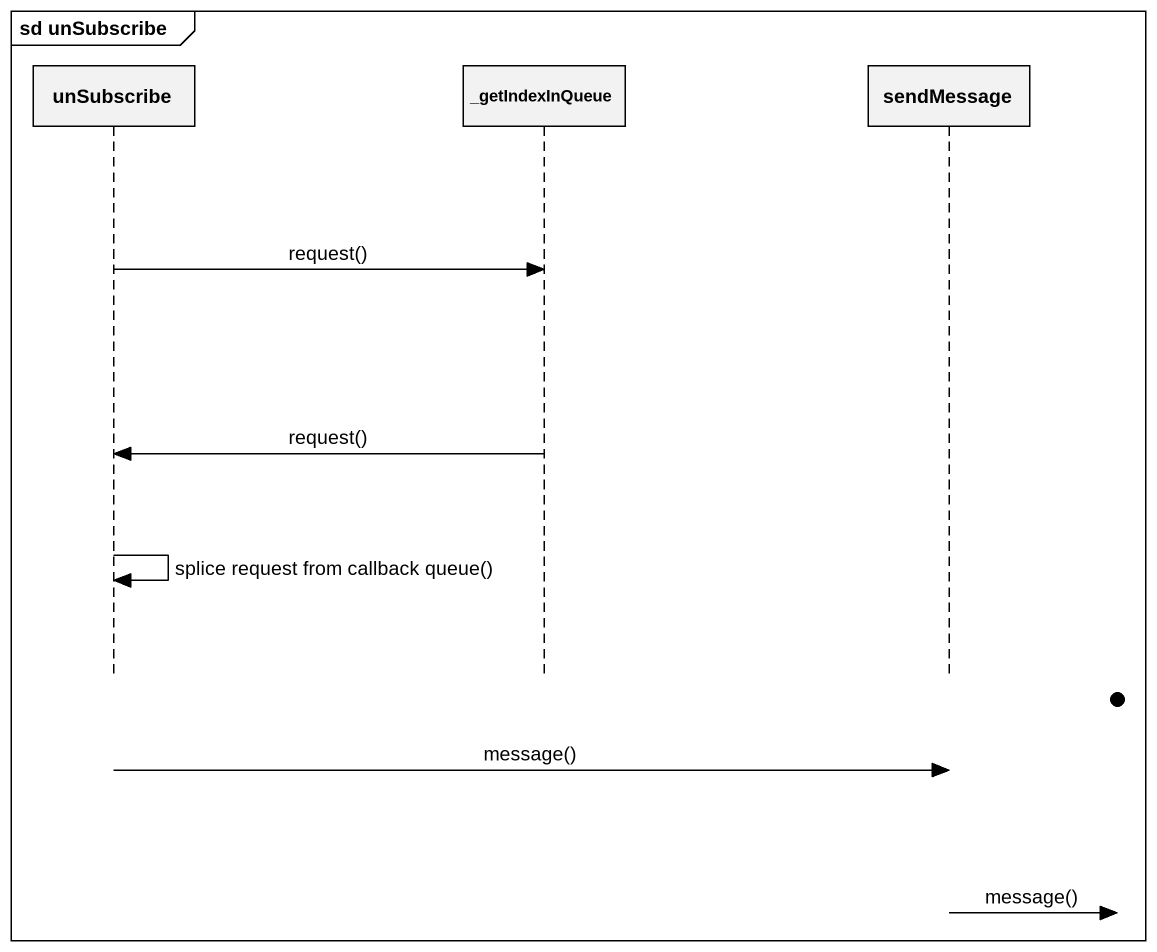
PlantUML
@startuml
mainframe sd unSubscribe
hide footbox
participant unSubscribe
participant "_getIndexInQueue" as getIndexInQueue
participant sendMessage

unSubscribe -> getIndexInQueue : request()
getIndexInQueue -> unSubscribe : request()
unSubscribe -> unSubscribe : splice request from callback queue()
unSubscribe -> sendMessage : message()
sendMessage ->o] : message()
@enduml
